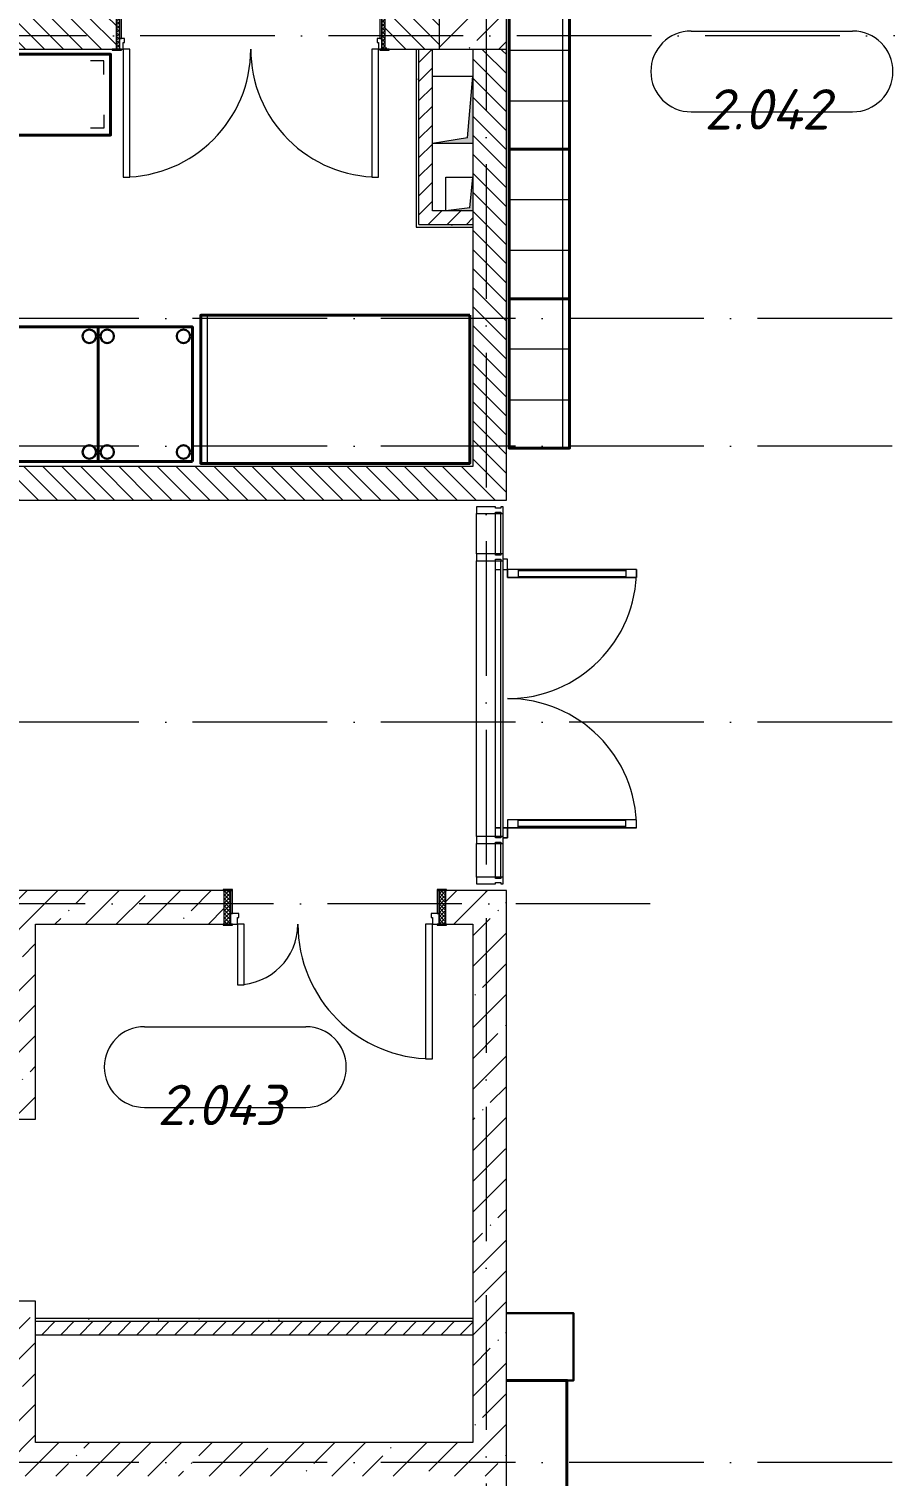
# Model space of a CAD drawing. Header units: millimetres. Extents: x -6467 to 105918, y -7090 to 92481.
# Drawn here: x 85700 to 92065, y 1731 to 12481 of the extents above; entities that cross this region are included whole.
import ezdxf

# ---------------------------------------------------------------- set-up
doc = ezdxf.new("R2010")
doc.units = ezdxf.units.MM
doc.linetypes.add('50_200_ШТРИХ_1Т_ш5_п1_п1_', pattern=[1400, 1000, -200, 0, -200])
for name, color, linetype, lineweight, true_color in [('A-AREA-IDEN-1', 7, 'Continuous', 9, 0xaaaaaa), ('I-WALL-1', 7, 'Continuous', 5, 0x787878), ('M-EQPM-1', 7, 'Continuous', 9, 0xaaaaaa), ('M-EQPM-2', 7, 'Continuous', 9, 0xe2e2e2), ('АР_зашивки-1', 7, 'Continuous', 30, 0xaaaaaa), ('мебель 2 этаж-1', 7, 'Continuous', 40, 0xaaaaaa), ('Оси-3', 7, '50_200_ШТРИХ_1Т_ш5_п1_п1_', 9, 0xaaaaaa), ('ТХ_функционал-2', 7, 'Continuous', 40, 0xaaaaaa), ('ТХ_функционал-4', 7, 'Continuous', 20, 0xaaaaaa), ('ТХ_функционал-9', 7, 'Continuous', 30, 0xaaaaaa)]:
    doc.layers.add(name, color=color, linetype=linetype, lineweight=lineweight, true_color=true_color)
for name, color, linetype, lineweight in [('A-DETL-GENF', 7, 'Continuous', 9), ('A-DOOR', 7, 'Continuous', 9), ('A-DOOR-2', 7, 'Continuous', 5), ('A-DOOR-FRAM', 7, 'Continuous', 9), ('A-DOOR-FRAM-2', 7, 'Continuous', 5), ('A-GLAZ-CWMG', 7, 'Continuous', 9), ('A-GLAZ-CWMG-1', 7, 'Continuous', 20), ('A-WALL', 7, 'Continuous', 5), ('A-WALL-FNSH-1', 7, 'Continuous', 5), ('I-WALL', 7, 'Continuous', 5), ('S-COLS', 7, 'Continuous', 9), ('S-COLS-1', 7, 'Continuous', 5)]:
    doc.layers.add(name, color=color, linetype=linetype, lineweight=lineweight)
doc.styles.add('ISOCPEUR_I', font='isocpeui.ttf', dxfattribs={"height": 300})
pattern_1 = [(45, (0, 0), (-228.0985, 228.0985), []), (45, (228.1, 0), (-228.0985, 228.0985), [403.225, -80.645, 6.706, -73.939])]
pattern_2 = [(135, (0, 0), (-70.71068, -70.71068), [])]
pattern_3 = [(0, (0, 0), (406.4, 101.6), [6.706, -298.094, 6.706, -298.094, -1625.6]), (0, (0, 0), (406.4, 101.6), [-609.6, 6.706, -602.894, 6.706, -298.094, -711.2]), (0, (0, 0), (406.4, 101.6), [-1524, 6.706, -196.494, 6.706, -501.294]), (120, (152.4, 50.8), (-291.18818, 301.15272), [6.706, -298.094, 6.706, -298.094, -1625.6]), (120, (152.4, 50.8), (-291.18818, 301.15272), [-609.6, 6.706, -602.894, 6.706, -298.094, -711.2]), (120, (152.4, 50.8), (-291.18818, 301.15272), [-1524, 6.706, -196.494, 6.706, -501.294]), (240, (203.2, 254), (-115.21182, -402.75272), [6.706, -298.094, 6.706, -298.094, -1625.6]), (240, (203.2, 254), (-115.21182, -402.75272), [-609.6, 6.706, -602.894, 6.706, -298.094, -711.2]), (240, (203.2, 254), (-115.21182, -402.75272), [-1524, 6.706, -196.494, 6.706, -501.294])]
pattern_4 = [(45, (0, 0), (-70.71068, 70.71068), [])]

# ---------------------------------------------------------------- blocks, each defined once
blk = doc.blocks.new('BSC_Колонна _Прямоугольная - 500х500-V27-АИ_План этажа Радиаторы_2')
at = {"layer": 'S-COLS-1'}
h = blk.add_hatch(dxfattribs=at)
h.set_pattern_fill('FP_55', color=256, style=0, pattern_type=2)
h.set_pattern_definition([(45, (-89000, -12581.04), (-228.0985, 228.0985), []), (45, (-88771.9, -12581.04), (-228.0985, 228.0985), [403.225, -80.645, 6.706, -73.939])])
h.paths.add_polyline_path([(-250, -250), (250, -250), (250, 250), (-250, 250), (-250, -222)])
for p, q in [((250, 250), (-250, 250)), ((-250, 250), (-250, -250)), ((250, -250), (250, 250)), ((-250, -250), (250, -250))]:
    blk.add_line(p, q, dxfattribs=at)
blk = doc.blocks.new('110_Дверь_СКБ_2Ст_Внутренняя1 - СОШ_Д-01_Дв_1350x2100h_Лестничная клетка_EIS60-25230298-АИ_План этажа Радиаторы_2')
at = {"layer": 'A-DOOR-2'}
h = blk.add_hatch(dxfattribs=at)
h.set_pattern_fill('FP_118', color=256, style=0, pattern_type=2)
h.set_pattern_definition([(135, (1501.41, 189.685), (-14.14214, -14.14214), []), (225, (1501.41, 189.685), (14.14214, -14.14214), [])])
h.paths.add_polyline_path([(837.5, 125), (787.5, 125), (787.5, -125), (837.5, -125)])
at = {"layer": 'A-DOOR-FRAM-2'}
h = blk.add_hatch(dxfattribs=at)
h.set_pattern_fill('FP_119', color=256, style=0, pattern_type=2)
h.set_pattern_definition([(45, (-621.384, 189.685), (-14.1421, 14.1421), []), (135, (-621.384, 189.685), (-14.1421, -14.1421), [])])
h.paths.add_polyline_path([(-762.5, 125), (-812.5, 125), (-812.5, -125), (-762.5, -125)])
at = {"layer": 'A-DOOR'}
for p, q in [((-712.5, 1125), (-712.5, 125)), ((-662.5, 1125), (-712.5, 1125)), ((-662.5, 125), (-662.5, 1125)), ((737.5, 575), (687.5, 575)), ((687.5, 575), (687.5, 125)), ((737.5, 125), (737.5, 575)), ((-712.5, 125), (-662.5, 125)), ((687.5, 125), (737.5, 125))]:
    blk.add_line(p, q, dxfattribs=at)
at = {"layer": 'A-DOOR-2'}
for centre, radius, start, end in [((-712.5, 125), 1000, 0, 90), ((737.5, 125), 450, 90, 180)]:
    blk.add_arc(centre, radius, start, end, dxfattribs=at)
at = {"layer": 'A-DOOR-FRAM'}
for p, q in [((-747.5, 133), (-817.5, 133)), ((-817.5, 133), (-817.5, 125)), ((-817.5, 125), (-747.5, 125)), ((-762.5, 125), (-812.5, 125)), ((-812.5, 125), (-812.5, -125)), ((-712.5, 125), (-762.5, 125)), ((-762.5, 125), (-762.5, 45)), ((-762.5, -125), (-762.5, 125)), ((-747.5, 125), (-762.5, 125)), ((-762.5, 125), (-762.5, 124)), ((-762.5, 124), (-747.5, 124)), ((-747.5, 125), (-747.5, 133)), ((-747.5, 124), (-747.5, 125)), ((-712.5, 75), (-712.5, 125)), ((737.5, 125), (737.5, 75)), ((787.5, 125), (737.5, 125)), ((842.5, 133), (772.5, 133)), ((772.5, 133), (772.5, 125)), ((787.5, 125), (772.5, 125)), ((772.5, 125), (772.5, 124)), ((772.5, 125), (842.5, 125)), ((772.5, 124), (787.5, 124)), ((787.5, 45), (787.5, 125)), ((837.5, 125), (787.5, 125)), ((787.5, 125), (787.5, -125)), ((787.5, 124), (787.5, 125)), ((837.5, -125), (837.5, 125)), ((842.5, 125), (842.5, 133)), ((-762.5, 45), (-702.5, 45)), ((-747.5, 45), (-762.5, 45)), ((-762.5, 45), (-762.5, -125)), ((-747.5, -125), (-747.5, 45)), ((-702.5, 75), (-712.5, 75)), ((-702.5, 45), (-702.5, 75)), ((737.5, 75), (727.5, 75)), ((727.5, 75), (727.5, 45)), ((727.5, 45), (787.5, 45)), ((787.5, 45), (772.5, 45)), ((772.5, 45), (772.5, -125)), ((787.5, -125), (787.5, 45)), ((-747.5, -125), (-817.5, -125)), ((-817.5, -125), (-817.5, -133)), ((-817.5, -133), (-747.5, -133)), ((-812.5, -125), (-762.5, -125)), ((-762.5, -125), (-747.5, -125)), ((-747.5, -133), (-747.5, -125)), ((772.5, -125), (787.5, -125)), ((842.5, -125), (772.5, -125)), ((772.5, -125), (772.5, -133)), ((772.5, -133), (842.5, -133)), ((787.5, -125), (837.5, -125)), ((842.5, -133), (842.5, -125))]:
    blk.add_line(p, q, dxfattribs=at)
blk = doc.blocks.new('110_Дверь_СКБ_2Ст - СОШ_Д-22_1_Дв_2000x2100h_Физкультурный зал_ Зал для хореографии_ Снарядная_ Инвентарная_EI30-25548659-АИ_План этажа Радиаторы_2')
at = {"layer": 'A-DOOR-2'}
h = blk.add_hatch(dxfattribs=at)
h.set_pattern_fill('FP_135', color=256, style=0, pattern_type=2)
h.set_pattern_definition([(135, (1301.41, 189.685), (-14.1421, -14.1421), []), (225, (1301.41, 189.685), (14.1421, -14.1421), [])])
h.paths.add_polyline_path([(1012.5, 125), (987.5, 125), (987.5, -125), (1012.5, -125)])
at = {"layer": 'A-DOOR-FRAM-2'}
h = blk.add_hatch(dxfattribs=at)
h.set_pattern_fill('FP_136', color=256, style=0, pattern_type=2)
h.set_pattern_definition([(45, (-821.384, 189.685), (-14.1421, 14.1421), []), (135, (-821.384, 189.685), (-14.1421, -14.1421), [])])
h.paths.add_polyline_path([(-962.5, 125), (-987.5, 125), (-987.5, -125), (-962.5, -125), (-962.5, 97.3)])
at = {"layer": 'A-DOOR'}
for p, q in [((-937.5, 1075), (-937.5, 125)), ((-887.5, 1075), (-937.5, 1075)), ((-887.5, 125), (-887.5, 1075)), ((962.5, 1075), (912.5, 1075)), ((912.5, 1075), (912.5, 125)), ((962.5, 125), (962.5, 1075)), ((-937.5, 125), (-887.5, 125)), ((912.5, 125), (962.5, 125))]:
    blk.add_line(p, q, dxfattribs=at)
at = {"layer": 'A-DOOR-2'}
for centre, start, end in [((-937.5, 125), 360, 90), ((962.5, 125), 90, 180)]:
    blk.add_arc(centre, 950, start, end, dxfattribs=at)
at = {"layer": 'A-DOOR-FRAM'}
for p, q in [((-947.5, 133), (-1017.5, 133)), ((-1017.5, 133), (-1017.5, 125)), ((-1017.5, 125), (-947.5, 125)), ((-962.5, 125), (-987.5, 125)), ((-987.5, 125), (-987.5, -125)), ((-937.5, 125), (-962.5, 125)), ((-962.5, 125), (-962.5, 45)), ((-962.5, -125), (-962.5, 125)), ((-947.5, 125), (-947.5, 133)), ((-937.5, 75), (-937.5, 125)), ((962.5, 125), (962.5, 75)), ((987.5, 125), (962.5, 125)), ((1042.5, 133), (972.5, 133)), ((972.5, 133), (972.5, 125)), ((972.5, 125), (1042.5, 125)), ((987.5, 45), (987.5, 125)), ((1012.5, 125), (987.5, 125)), ((987.5, 125), (987.5, -125)), ((1012.5, -125), (1012.5, 125)), ((1042.5, 125), (1042.5, 133)), ((-962.5, 45), (-927.5, 45)), ((-947.5, 45), (-962.5, 45)), ((-962.5, 45), (-962.5, -125)), ((-947.5, -125), (-947.5, 45)), ((-927.5, 75), (-937.5, 75)), ((-927.5, 45), (-927.5, 75)), ((962.5, 75), (952.5, 75)), ((952.5, 75), (952.5, 45)), ((952.5, 45), (987.5, 45)), ((987.5, 45), (972.5, 45)), ((972.5, 45), (972.5, -125)), ((987.5, -125), (987.5, 45)), ((-947.5, -125), (-1017.5, -125)), ((-1017.5, -125), (-1017.5, -133)), ((-1017.5, -133), (-947.5, -133)), ((-987.5, -125), (-962.5, -125)), ((-962.5, -125), (-947.5, -125)), ((-947.5, -133), (-947.5, -125)), ((972.5, -125), (987.5, -125)), ((1042.5, -125), (972.5, -125)), ((972.5, -125), (972.5, -133)), ((972.5, -133), (1042.5, -133)), ((987.5, -125), (1012.5, -125)), ((1042.5, -133), (1042.5, -125))]:
    blk.add_line(p, q, dxfattribs=at)
blk = doc.blocks.new('Прямоугольный импост - Импост структурный с накладкой - 180мм-26313592-АИ_План этажа Радиаторы_2')
at = {"layer": 'A-GLAZ-CWMG'}
for p, q in [((89028, 6181), (89028, 6431)), ((89168, 6431), (89208, 6431)), ((89168, 6181), (89168, 6431)), ((89208, 6181), (89208, 6431)), ((89225, 6181), (89225, 6431)), ((89208, 6181), (89168, 6181))]:
    blk.add_line(p, q, dxfattribs=at)
blk = doc.blocks.new('Дверь_Витражная_СКБ_2Ст - ДВВ_ДАО_СОШ_Коридор EIW60-23084938-АИ_План этажа Радиаторы_2')
at = {"layer": 'A-DETL-GENF'}
for p, q in [((-960, 1010), (-900, 1010)), ((-960, 1010), (-960, 50)), ((-900, 1010), (-960, 1010)), ((-960, 1010), (-960, 50)), ((-900, 1010), (-900, 50)), ((-900, 50), (-900, 1010)), ((960, 1010), (900, 1010)), ((900, 1010), (900, 50)), ((960, 1010), (900, 1010)), ((900, 1010), (900, 50)), ((960, 1010), (960, 50)), ((960, 50), (960, 1010)), ((-960, 930), (-900, 930)), ((-950, 930), (-950, 130)), ((-906, 930), (-906, 130)), ((960, 930), (900, 930)), ((906, 930), (906, 130)), ((950, 930), (950, 130)), ((-960, 130), (-900, 130)), ((960, 130), (900, 130)), ((-1035, 50), (-1035, 17)), ((-960, 50), (-1035, 50)), ((-960, 50), (-1035, 50)), ((-1035, 50), (-1035, 17)), ((-900, 50), (-960, 50)), ((-960, 50), (-900, 50)), ((-960, 17), (-960, 50)), ((-960, 17), (-960, 50)), ((-960, -40), (-960, 0)), ((-960, -40), (-960, 0)), ((900, 50), (960, 50)), ((900, 50), (960, 50)), ((960, 17), (960, 50)), ((960, 50), (1035, 50)), ((960, 50), (960, 17)), ((1035, 50), (960, 50)), ((960, -40), (960, 0)), ((960, 0), (960, -40)), ((1035, 50), (1035, 17)), ((1035, 17), (1035, 50))]:
    blk.add_line(p, q, dxfattribs=at)
at = {"layer": 'A-DOOR-2'}
for p, q in [((-960, 1010), (-960, 50)), ((960, 1010), (960, 50))]:
    blk.add_line(p, q, dxfattribs=at)
for centre, start, end in [((-960, 50), 360, 90), ((960, 50), 90, 180)]:
    blk.add_arc(centre, 960, start, end, dxfattribs=at)
blk = doc.blocks.new('Прямоугольный импост - Импост структурный с накладкой - 180мм-22070662-АИ_План этажа Радиаторы_2')
at = {"layer": 'A-GLAZ-CWMG'}
for p, q in [((74510, 66556), (74510, 64506)), ((74527, 66556), (74567, 66556)), ((74527, 66556), (74527, 64506)), ((74567, 66556), (74567, 64506)), ((74707, 66556), (74707, 64506)), ((74567, 64506), (74527, 64506))]:
    blk.add_line(p, q, dxfattribs=at)
blk = doc.blocks.new('Прямоугольный импост - Импост структурный с накладкой - 180мм-22069925-АИ_План этажа Радиаторы_2')
at = {"layer": 'A-GLAZ-CWMG-1'}
for p, q in [((-25, 40), (-25, 180)), ((-25, 180), (25, 180)), ((25, 180), (25, 40)), ((-15, 40), (-25, 40)), ((-25, -17), (-25, 0)), ((-25, 0), (-15, 0)), ((-15, 0), (-15, 40)), ((15, 40), (15, 0)), ((25, 40), (15, 40)), ((15, 0), (25, 0)), ((25, 0), (25, -17)), ((25, -17), (-25, -17))]:
    blk.add_line(p, q, dxfattribs=at)
blk = doc.blocks.new('Канал вертикальный прямоугольный - Шахта - значок проема-24087338-АИ_План этажа Радиаторы_2')
at = {"layer": 'M-EQPM-2'}
blk.add_hatch(color=256, dxfattribs=at).paths.add_polyline_path([(-100, 125), (-100, -125), (-77, 103), (100, 125)])
at = {"layer": 'M-EQPM-1'}
for p, q in [((-100, -125), (-100, 125)), ((-100, 125), (100, 125)), ((-77, 103), (100, 125)), ((100, 125), (100, -125)), ((-77, 103), (-100, -125)), ((100, -125), (-100, -125))]:
    blk.add_line(p, q, dxfattribs=at)
blk = doc.blocks.new('Канал вертикальный прямоугольный - Шахта - значок проема-24087344-АИ_План этажа Радиаторы_2')
at = {"layer": 'M-EQPM-2'}
blk.add_hatch(color=256, dxfattribs=at).paths.add_polyline_path([(-150, -250), (-110, 210), (150, 250), (-150, 250), (-150, 245)])
at = {"layer": 'M-EQPM-1'}
for p, q in [((-150, -250), (-150, 250)), ((-150, 250), (150, 250)), ((-110, 210), (150, 250)), ((150, 250), (150, -250)), ((-110, 210), (-150, -250)), ((150, -250), (-150, -250))]:
    blk.add_line(p, q, dxfattribs=at)
blk = doc.blocks.new('Прямоугольный импост - Импост структурный с накладкой - 180мм-26313651-АИ_План этажа Радиаторы_2')
at = {"layer": 'A-GLAZ-CWMG'}
for p, q in [((89028, 8581), (89028, 8881)), ((89168, 8881), (89208, 8881)), ((89168, 8581), (89168, 8881)), ((89208, 8581), (89208, 8881)), ((89225, 8581), (89225, 8881)), ((89208, 8581), (89168, 8581))]:
    blk.add_line(p, q, dxfattribs=at)
blk = doc.blocks.new('мебель 2 этаж-28800768-АИ_План этажа Радиаторы_2')
at = {"layer": 'АР_зашивки-1', "flags": 128}
blk.add_lwpolyline([(91513, 4156), (92013, 4156), (92013, 4656), (91513, 4656)], dxfattribs=at)
at = {"layer": 'ТХ_функционал-2', "flags": 128}
for points in [[(91533, 16632), (91983, 16632), (91983, 15522), (91533, 15522), (91533, 14412), (91983, 14412), (91983, 13302), (91533, 13302), (91533, 12192), (91983, 12192), (91983, 13302), (91533, 13302), (91533, 14412), (91983, 14412), (91983, 15522), (91533, 15522)], [(88570, 13408), (88570, 14008), (87570, 14008), (87570, 13408)], [(88570, 14008), (87570, 14008), (87570, 13408), (88570, 13408)], [(91533, 12192), (91533, 11082), (91983, 11082), (91983, 12192)], [(88478, 10983), (88478, 11983), (87778, 11983), (87778, 10983)], [(89178, 10983), (89178, 11983), (88478, 11983), (88478, 10983)]]:
    blk.add_lwpolyline(points, close=True, dxfattribs=at)
for points in [[(91240, 12069), (89240, 12069), (89240, 10969), (91240, 10969), (91240, 12069)], [(91513, 4156), (91963, 4156), (91963, 536)]]:
    blk.add_lwpolyline(points, dxfattribs=at)
at = {"layer": 'ТХ_функционал-4'}
for p, q in [((91533, 14039), (91983, 14039)), ((91533, 13662), (91983, 13662)), ((91533, 12929), (91983, 12929)), ((91533, 12552), (91983, 12552)), ((89290, 10969), (89290, 12069)), ((91533, 11819), (91983, 11819)), ((91533, 11442), (91983, 11442))]:
    blk.add_line(p, q, dxfattribs=at)
at = {"layer": 'ТХ_функционал-4', "flags": 128}
for points in [[(91933, 11082), (91933, 12192), (91933, 13302), (91933, 14412), (91933, 15522), (91933, 16632)], [(88520, 13858), (88520, 13958), (88420, 13958)], [(88520, 13558), (88520, 13458), (88420, 13458)]]:
    blk.add_lwpolyline(points, dxfattribs=at)
at = {"layer": 'ТХ_функционал-9'}
for centre in [(88412, 11913), (88545, 11913), (89112, 11913), (88412, 11053), (88545, 11053), (89112, 11053)]:
    blk.add_circle(centre, 50, dxfattribs=at)
blk = doc.blocks.new('AAR_СКБ_Марка_помещения_1_5 ммп - Номер-27962133-АИ_План этажа Радиаторы_2')
at = {"layer": 'A-AREA-IDEN-1'}
for p, q in [((-2.987, 3), (3.013, 3)), ((-2.987, 0), (3.013, 0))]:
    blk.add_line(p, q, dxfattribs=at)
for centre, start, end in [((-2.987, 1.5), 90, 270), ((3.013, 1.5), 270, 90)]:
    blk.add_arc(centre, 1.5, start, end, dxfattribs=at)

msp = doc.modelspace()

# ---------------------------------------------------------------- hatches: boundary and pattern name
at = {"layer": 'A-WALL'}
h = msp.add_hatch(dxfattribs=at)
h.set_pattern_fill('FP_1', color=256, style=0, pattern_type=2)
h.set_pattern_definition(pattern_1)
h.paths.add_polyline_path([(85500, 1981), (85750, 1981), (85750, 3031), (85500, 3031), (85500, 2504)])
h.paths.add_polyline_path([(85500, 4381), (85750, 4381), (85750, 6081), (85500, 6081), (85500, 4681)])
h = msp.add_hatch(dxfattribs=at)
h.set_pattern_fill('FP_1', color=256, style=0, pattern_type=2)
h.set_pattern_definition(pattern_1)
h.paths.add_polyline_path([(89250, 5831), (89250, 6081), (88800, 6081), (88800, 5831), (89200, 5831)])
h.paths.add_polyline_path([(87150, 5831), (87150, 6081), (85750, 6081), (85750, 5831), (87145, 5831)])
h = msp.add_hatch(dxfattribs=at)
h.set_pattern_fill('FP_1', color=256, style=0, pattern_type=2)
h.set_pattern_definition(pattern_1)
h.paths.add_polyline_path([(89200, 1981), (89250, 1981), (89250, 5831), (89000, 5831), (89000, 1981)])
h = msp.add_hatch(dxfattribs=at)
h.set_pattern_fill('FP_1', color=256, style=0, pattern_type=2)
h.set_pattern_definition(pattern_1)
h.paths.add_polyline_path([(87539, 1731), (89250, 1731), (89250, 1981), (83800, 1981), (83802, 1731), (85878, 1731)])
at = {"layer": 'I-WALL'}
h = msp.add_hatch(dxfattribs=at)
h.set_pattern_fill('FP_2', color=256, style=0, pattern_type=2)
h.set_pattern_definition(pattern_2)
h.paths.add_polyline_path([(89000, 12321), (89250, 12321), (89250, 12331), (89000, 12331)])
h.paths.add_polyline_path([(89244, 12831), (89250, 12831), (89250, 18381), (89000, 18381), (89000, 12831), (89200, 12831)])
h.paths.add_polyline_path([(89200, 18981), (89250, 18981), (89250, 24381), (89000, 24381), (89000, 18981), (89170, 18981)])
h.paths.add_polyline_path([(89097, 24981), (89250, 24981), (89250, 30381), (89000, 30381), (89000, 24981)])
h.paths.add_polyline_path([(89200, 30981), (89250, 30981), (89250, 36381), (89000, 36381), (89000, 30981), (89025, 30981)])
h.paths.add_polyline_path([(89100, 36981), (89250, 36981), (89250, 42431), (89000, 42431), (89000, 36981), (89099, 36981)])
h = msp.add_hatch(dxfattribs=at)
h.set_pattern_fill('FP_2', color=256, style=0, pattern_type=2)
h.set_pattern_definition(pattern_2)
h.paths.add_polyline_path([(86350, 12331), (86350, 12581), (83400, 12581), (83400, 12331), (86320, 12331)])
h.paths.add_polyline_path([(88350, 12331), (88750, 12331), (88750, 12581), (88350, 12581), (88350, 12359)])
h.paths.add_polyline_path([(82800, 12331), (82900, 12331), (82900, 12581), (78000, 12581), (78000, 12331), (82780, 12331)])
h.paths.add_polyline_path([(75320, 12331), (75350, 12331), (75350, 12581), (75000, 12581), (75000, 12331), (75082, 12331)])
h.paths.add_polyline_path([(77380, 12331), (77500, 12331), (77500, 12581), (77350, 12581), (77350, 12331)])
h = msp.add_hatch(dxfattribs=at)
h.set_pattern_fill('FP_4', color=256, style=0, pattern_type=2)
h.set_pattern_definition(pattern_4)
h.paths.add_polyline_path([(88700, 11029), (88700, 12331), (88600, 12331), (88600, 11029)])
h = msp.add_hatch(dxfattribs=at)
h.set_pattern_fill('FP_2', color=256, style=0, pattern_type=2)
h.set_pattern_definition(pattern_2)
h.paths.add_polyline_path([(89250, 8981), (89250, 12321), (89000, 12321), (89000, 8981), (89200, 8981)])
h = msp.add_hatch(dxfattribs=at)
h.set_pattern_fill('FP_4', color=256, style=0, pattern_type=2)
h.set_pattern_definition(pattern_4)
h.paths.add_polyline_path([(88800, 11029), (89000, 11029), (89000, 11129), (88700, 11129), (88700, 11029)])
h = msp.add_hatch(dxfattribs=at)
h.set_pattern_fill('FP_2', color=256, style=0, pattern_type=2)
h.set_pattern_definition(pattern_2)
h.paths.add_polyline_path([(89000, 8981), (89000, 9231), (77750, 9231), (77750, 8981), (85878, 8981)])
h = msp.add_hatch(dxfattribs=at)
h.set_pattern_fill('FP_4', color=256, style=0, pattern_type=2)
h.set_pattern_definition(pattern_4)
h.paths.add_polyline_path([(89000, 2781), (89000, 2881), (85750, 2881), (85750, 2781), (85878, 2781)])
at = {"layer": 'I-WALL-1'}
h = msp.add_hatch(dxfattribs=at)
h.set_pattern_fill('FP_3', color=256, style=0, pattern_type=2)
h.set_pattern_definition(pattern_3)
h.paths.add_polyline_path([(88600, 11009), (88600, 12331), (88580, 12331), (88580, 11009)])
h = msp.add_hatch(dxfattribs=at)
h.set_pattern_fill('FP_3', color=256, style=0, pattern_type=2)
h.set_pattern_definition(pattern_3)
h.paths.add_polyline_path([(89000, 11009), (89000, 11029), (88600, 11029), (88600, 11009), (88700, 11009)])
h = msp.add_hatch(dxfattribs=at)
h.set_pattern_fill('FP_3', color=256, style=0, pattern_type=2)
h.set_pattern_definition(pattern_3)
h.paths.add_polyline_path([(89000, 2881), (89000, 2901), (85750, 2901), (85750, 2881), (85878, 2881)])

# ---------------------------------------------------------------- linework, layer by layer
at = {"layer": 'A-WALL'}
for p, q in [((83400, 12331), (86320, 12331)), ((88380, 12331), (88750, 12331)), ((88600, 11029), (88600, 12331)), ((89000, 12331), (89000, 12131)), ((89250, 8981), (89250, 12331)), ((89000, 11631), (89000, 11379)), ((89000, 11129), (89000, 9231)), ((88600, 11029), (89000, 11029)), ((89000, 9231), (77500, 9231)), ((77500, 8981), (89250, 8981)), ((87145, 6081), (85500, 6081)), ((89250, 6081), (88805, 6081)), ((89250, -1419), (89250, 6081)), ((85750, 4381), (85750, 5831)), ((85750, 5831), (87145, 5831)), ((88805, 5831), (89000, 5831)), ((89000, 5831), (89000, 1981)), ((85500, 4381), (85750, 4381)), ((85750, 3031), (85500, 3031)), ((85750, 1981), (85750, 3031)), ((85750, 2881), (89000, 2881)), ((89000, 1981), (85750, 1981))]:
    msp.add_line(p, q, dxfattribs=at)
at = {"layer": 'A-WALL-FNSH-1'}
for p, q in [((88580, 12331), (88580, 11009)), ((88700, 11129), (88700, 12331)), ((88800, 11129), (88700, 11129)), ((88580, 11009), (89000, 11009)), ((89000, 2901), (85750, 2901)), ((85750, 2781), (89000, 2781))]:
    msp.add_line(p, q, dxfattribs=at)
at = {"layer": 'Оси-3'}
for p, q in [((89100, 91281), (89100, -5890)), ((93128, 12431), (66950, 12431)), ((104718, 10331), (82581, 10331)), ((104718, 9381), (-5267, 9381)), ((104718, 7331), (82581, 7331)), ((90319, 5981), (-5267, 5981)), ((104718, 1831), (-5267, 1831))]:
    msp.add_line(p, q, dxfattribs=at)

# ---------------------------------------------------------------- block references
at = {"layer": 'A-AREA-IDEN-1', "xscale": 199.9999999999999, "yscale": 199.9999999999999, "zscale": 199.9999999999999}
for p in [(91221, 11865), (87157, 4469)]:
    msp.add_blockref('AAR_СКБ_Марка_помещения_1_5 ммп - Номер-27962133-АИ_План этажа Радиаторы_2', p, dxfattribs=at)
at = {"layer": 'A-DOOR-2'}
for name, p, rotation in [('110_Дверь_СКБ_2Ст - СОШ_Д-22_1_Дв_2000x2100h_Физкультурный зал_ Зал для хореографии_ Снарядная_ Инвентарная_EI30-25548659-АИ_План этажа Радиаторы_2', (87362, 12456), 180), ('Дверь_Витражная_СКБ_2Ст - ДВВ_ДАО_СОШ_Коридор EIW60-23084938-АИ_План этажа Радиаторы_2', (89208, 7506), 270), ('110_Дверь_СКБ_2Ст_Внутренняя1 - СОШ_Д-01_Дв_1350x2100h_Лестничная клетка_EIS60-25230298-АИ_План этажа Радиаторы_2', (87987, 5956), 180)]:
    msp.add_blockref(name, p, dxfattribs=dict(at, rotation=rotation))
at = {"layer": 'A-GLAZ-CWMG', "extrusion": (0, 0, -1), "rotation": 270}
for p in [(-89208, 8906), (-89208, 8556), (-89208, 6456), (-89208, 6156)]:
    msp.add_blockref('Прямоугольный импост - Импост структурный с накладкой - 180мм-22069925-АИ_План этажа Радиаторы_2', p, dxfattribs=at)
at = {"layer": 'A-GLAZ-CWMG'}
for name in ['Прямоугольный импост - Импост структурный с накладкой - 180мм-26313651-АИ_План этажа Радиаторы_2', 'Прямоугольный импост - Импост структурный с накладкой - 180мм-26313592-АИ_План этажа Радиаторы_2']:
    msp.add_blockref(name, (0, 0), dxfattribs=at)
at = {"layer": 'A-GLAZ-CWMG', "rotation": 180}
msp.add_blockref('Прямоугольный импост - Импост структурный с накладкой - 180мм-22070662-АИ_План этажа Радиаторы_2', (163735, 73037), dxfattribs=at)
at = {"layer": 'M-EQPM-1', "rotation": 180}
for name, p in [('Канал вертикальный прямоугольный - Шахта - значок проема-24087344-АИ_План этажа Радиаторы_2', (88850, 11881)), ('Канал вертикальный прямоугольный - Шахта - значок проема-24087338-АИ_План этажа Радиаторы_2', (88900, 11254))]:
    msp.add_blockref(name, p, dxfattribs=at)
at = {"layer": 'S-COLS'}
msp.add_blockref('BSC_Колонна _Прямоугольная - 500х500-V27-АИ_План этажа Радиаторы_2', (89000, 12581), dxfattribs=at)
at = {"layer": 'мебель 2 этаж-1'}
msp.add_blockref('мебель 2 этаж-28800768-АИ_План этажа Радиаторы_2', (-2263, -1715), dxfattribs=at)

# ---------------------------------------------------------------- texts
at = {"layer": 'A-AREA-IDEN-1', "char_height": 300, "width": 992, "attachment_point": 8, "line_spacing_factor": 1.139951, "style": 'ISOCPEUR_I'}
for s, insert in [('\\pt2540.001,5079.999,7620,10160.001,12699.999,15240,17780.001,20319.999,22860,25400.001,27939.999,30480,33020.001,35559.999,38100,40640.001,43179.999,45720,48260.001,50799.999,53340,55880.001,58419.999,60960,63500.001,66039.999,68580,71120.001,73659.999,76200,78740.001,81279.999;2.042', (91186, 11734)), ('\\pt2540.001,5079.999,7620,10160.001,12699.999,15240,17780.001,20319.999,22860,25400.001,27939.999,30480,33020.001,35559.999,38100,40640.001,43179.999,45720,48260.001,50799.999,53340,55880.001,58419.999,60960,63500.001,66039.999,68580,71120.001,73659.999,76200,78740.001,81279.999;2.043', (87122, 4338))]:
    msp.add_mtext(s, dxfattribs=dict(at, insert=insert))

doc.saveas('drawing.dxf')
